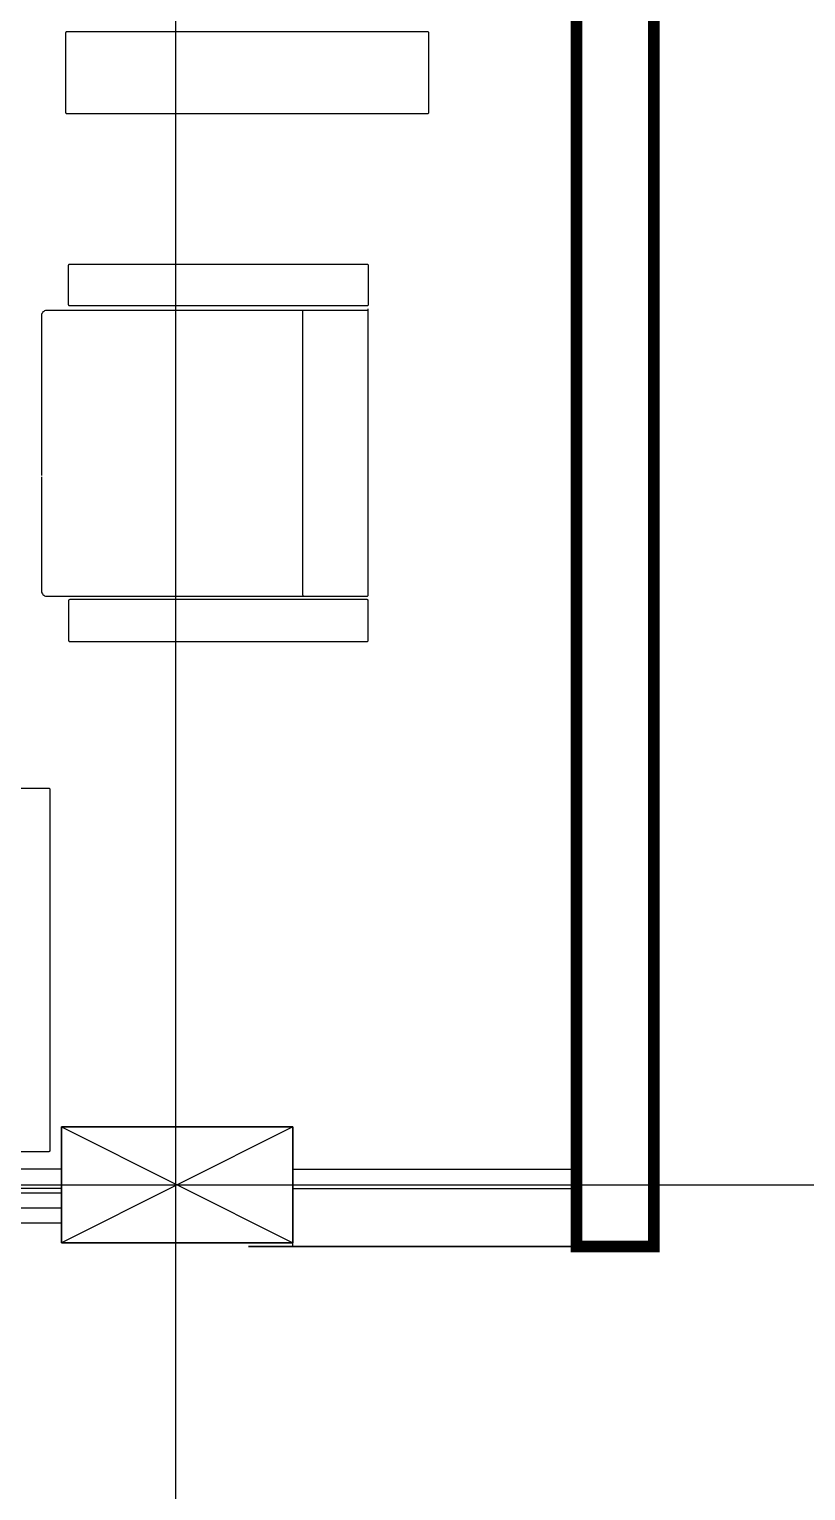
# Model space of a CAD drawing. Extents: x 285329 to 658348, y -83126 to -16980.
# Drawn here: x 338127.4 to 338328.6, y -42336.8 to -41958.4 of the extents above; entities that cross this region are included whole.
import ezdxf

# ---------------------------------------------------------------- set-up
doc = ezdxf.new("R2010")
doc.units = 0
for name, color, linetype in [('04-FURN', 6, 'CONTINUOUS'), ('AXIS', 1, 'CONTINUOUS'), ('COLUMN', 5, 'CONTINUOUS'), ('FURNITURE', 4, 'CONTINUOUS'), ('furnitures', 6, 'CONTINUOUS'), ('WALL', 7, 'CONTINUOUS'), ('WALL1', 2, 'CONTINUOUS')]:
    doc.layers.add(name, color=color, linetype=linetype)
doc.layers.add('VIS', color=8, linetype='CONTINUOUS', lineweight=18)

# ---------------------------------------------------------------- blocks, each defined once
blk = doc.blocks.new('COLUMN')
at = {"layer": 'AXIS'}
for p, q in [((236924.7, -9644.26), (236984.7, -9674.26)), ((236984.7, -9644.26), (236924.7, -9674.26))]:
    blk.add_line(p, q, dxfattribs=at)
at = {"layer": 'COLUMN'}
blk.add_lwpolyline([(236924.7, -9644.26), (236984.7, -9644.26), (236984.7, -9674.26), (236924.7, -9674.26)], close=True, dxfattribs=at)
blk = doc.blocks.new('cbcb')
at = {"layer": 'AXIS'}
for p, q in [((329123.22, -10741.85), (329122.69, -14326.13)), ((327235.09, -13888.53), (329571.96, -13888.53))]:
    blk.add_line(p, q, dxfattribs=at)
at = {"layer": 'WALL', "linetype": 'Continuous'}
blk.add_blockref('COLUMN', (92168.52, -4229.28), dxfattribs=at)
at = {"layer": 'WALL', "linetype": 'Continuous', "xscale": -1}
blk.add_blockref('COLUMN', (566077.92, -4229.28), dxfattribs=at)
blk = doc.blocks.new('A$C57B7272A')
at = {"layer": '04-FURN', "color": 6}
for p, q in [((108.62, 318.53), (108.62, 221.44)), ((33.15, 220.71), (146.6, 220.71)), ((108.62, 220.41), (108.62, 123.62)), ((31.65, 172.27), (31.65, 219.21)), ((108.62, 25.33), (108.62, 122.42))]:
    blk.add_line(p, q, dxfattribs=at)
at = {"layer": '04-FURN', "color": 6, "ltscale": 5}
blk.add_line((146.6, 123.32), (146.6, 220.71), dxfattribs=at)
at = {"layer": '04-FURN', "color": 6}
for points in [[(146.3, 319.87), (39.94, 319.87, -0.414214), (39.64, 320.17), (39.64, 343.56, -0.414214), (39.94, 343.86), (146.3, 343.86, -0.414214), (146.6, 343.56), (146.6, 320.17, -0.414214)], [(146.3, 23.99), (39.94, 23.99, 0.414214), (39.64, 23.69), (39.64, 0.3, 0.414214), (39.94, 0), (146.3, 0, 0.414214), (146.6, 0.3), (146.6, 23.69, 0.414214)]]:
    blk.add_lwpolyline(points, format="xyb", close=True, dxfattribs=at)
for points in [[(31.65, 270.39), (31.65, 317.33, -0.414214), (33.15, 318.83), (146.3, 318.83, -0.414214), (146.6, 318.53), (146.6, 270.22)], [(146.6, 270.22), (146.6, 221.44), (33.15, 221.44, -0.414214), (31.65, 222.94), (31.65, 270.05)], [(146.6, 172.1), (146.6, 123.32), (33.15, 123.32, -0.414214), (31.65, 124.82), (31.65, 171.93)], [(146.6, 73.64), (146.6, 122.42), (33.15, 122.42, 0.414214), (31.65, 120.92), (31.65, 73.81)], [(31.65, 73.47), (31.65, 26.53, 0.414214), (33.15, 25.03), (146.3, 25.03, 0.414214), (146.6, 25.33), (146.6, 73.64)]]:
    blk.add_lwpolyline(points, format="xyb", dxfattribs=at)
for points in [[(146.6, 269.55), (146.6, 220.94)], [(31.65, 172.1), (31.65, 172.27)], [(146.6, 171.93), (146.6, 123.32)], [(146.6, 74.31), (146.6, 122.92)]]:
    blk.add_lwpolyline(points, dxfattribs=at)
for centre, radius, start, end in [((146.3, 323.81), 0.3, 0, 90), ((108.92, 318.53), 0.3, 90, 180), ((33.15, 219.21), 1.5, 90, 180), ((108.92, 220.91), 0.3, 90, 180), ((108.92, 123.62), 0.3, 180, 270), ((108.92, 122.62), 0.3, 90, 180), ((108.92, 25.33), 0.3, 180, 270)]:
    blk.add_arc(centre, radius, start, end, dxfattribs=at)

msp = doc.modelspace()

# ---------------------------------------------------------------- linework, layer by layer
at = {"layer": '04-FURN', "color": 6}
msp.add_line((338198.34, -42104.88), (338198.34, -42031.18), dxfattribs=at)
for points in [[(338230.73, -41959.04), (338137.13, -41959.04, 0.414214), (338136.87, -41959.3), (338136.87, -41979.89, 0.414214), (338137.13, -41980.15), (338230.73, -41980.15, 0.414214), (338230.99, -41979.89), (338230.99, -41959.3, 0.414214)], [(338215, -42030), (338137.91, -42030, -0.414214), (338137.65, -42029.73), (338137.65, -42019.44, -0.414214), (338137.91, -42019.18), (338215, -42019.18, -0.414214), (338215.27, -42019.44), (338215.27, -42029.73, -0.414214)], [(338215, -42106.06), (338137.91, -42106.06, 0.414214), (338137.65, -42106.32), (338137.65, -42116.62, 0.414214), (338137.91, -42116.88), (338215, -42116.88, 0.414214), (338215.27, -42116.62), (338215.27, -42106.32, 0.414214)]]:
    msp.add_lwpolyline(points, format="xyb", close=True, dxfattribs=at)
for points in [[(338215.27, -42074.1), (338215.27, -42031.18), (338131.93, -42031.18, 0.414214), (338130.61, -42032.5), (338130.61, -42073.95)], [(338130.61, -42074.25), (338130.61, -42103.83, 0.414214), (338131.93, -42105.15), (338215, -42105.15, 0.414214), (338215.27, -42104.88), (338215.27, -42074.1)]]:
    msp.add_lwpolyline(points, format="xyb", dxfattribs=at)
msp.add_lwpolyline([(338215.27, -42073.51), (338215.27, -42030.74)], dxfattribs=at)
msp.add_arc((338198.61, -42104.88), 0.264, 180, 270, dxfattribs=at)
at = {"layer": 'FURNITURE', "ltscale": 3}
for points in [[(338195.77, -42258.58), (338269.25, -42258.58), (338269.25, -41958.58), (338269.25, -41958.58)], [(338135.77, -42253.58), (337743.77, -42253.58)], [(338135.77, -42258.58), (337743.77, -42258.58)], [(338184.25, -42273.58), (338289.25, -42273.58)]]:
    msp.add_lwpolyline(points, dxfattribs=at)
msp.add_lwpolyline([(338135.77, -42267.4), (338135.77, -42259.75), (337743.77, -42259.75), (337743.77, -42267.4)], close=True, dxfattribs=at)
at = {"layer": 'WALL', "linetype": 'Continuous'}
for p, q in [((338195.77, -42273.58), (338195.77, -42253.58)), ((338195.77, -42253.58), (338269.25, -42253.58)), ((338269.25, -42273.58), (338184.25, -42273.58)), ((338269.25, -42273.58), (338289.25, -42273.58)), ((338285.31, -42273.58), (338289.25, -42273.58)), ((338285.31, -42273.58), (338289.25, -42273.58)), ((338289.25, -42273.58), (338285.31, -42273.58))]:
    msp.add_line(p, q, dxfattribs=at)
at = {"layer": 'WALL', "linetype": 'Continuous', "const_width": 3}
msp.add_lwpolyline([(338285.31, -42273.58), (338289.25, -42273.58), (338289.25, -41938.58), (338289.25, -41692.7), (338269.25, -41692.7), (338269.25, -41958.58), (338269.25, -41958.58), (338269.25, -42273.58), (338289.25, -42273.58), (338285.31, -42273.58)], dxfattribs=at)
at = {"layer": 'WALL1'}
msp.add_line((337743.77, -42263.58), (338135.77, -42263.58), dxfattribs=at)

# ---------------------------------------------------------------- block references
at = {"layer": 'furnitures', "xscale": 0.8799999999991996, "yscale": 0.8799999999991996, "zscale": 0.8799999999991996, "rotation": 270}
msp.add_blockref('A$C57B7272A', (337830.17, -42120), dxfattribs=at)
at = {"layer": 'VIS', "linetype": 'Continuous', "lineweight": 5}
msp.add_blockref('cbcb', (9042.55, -28369.04), dxfattribs=at)

doc.saveas('drawing.dxf')
